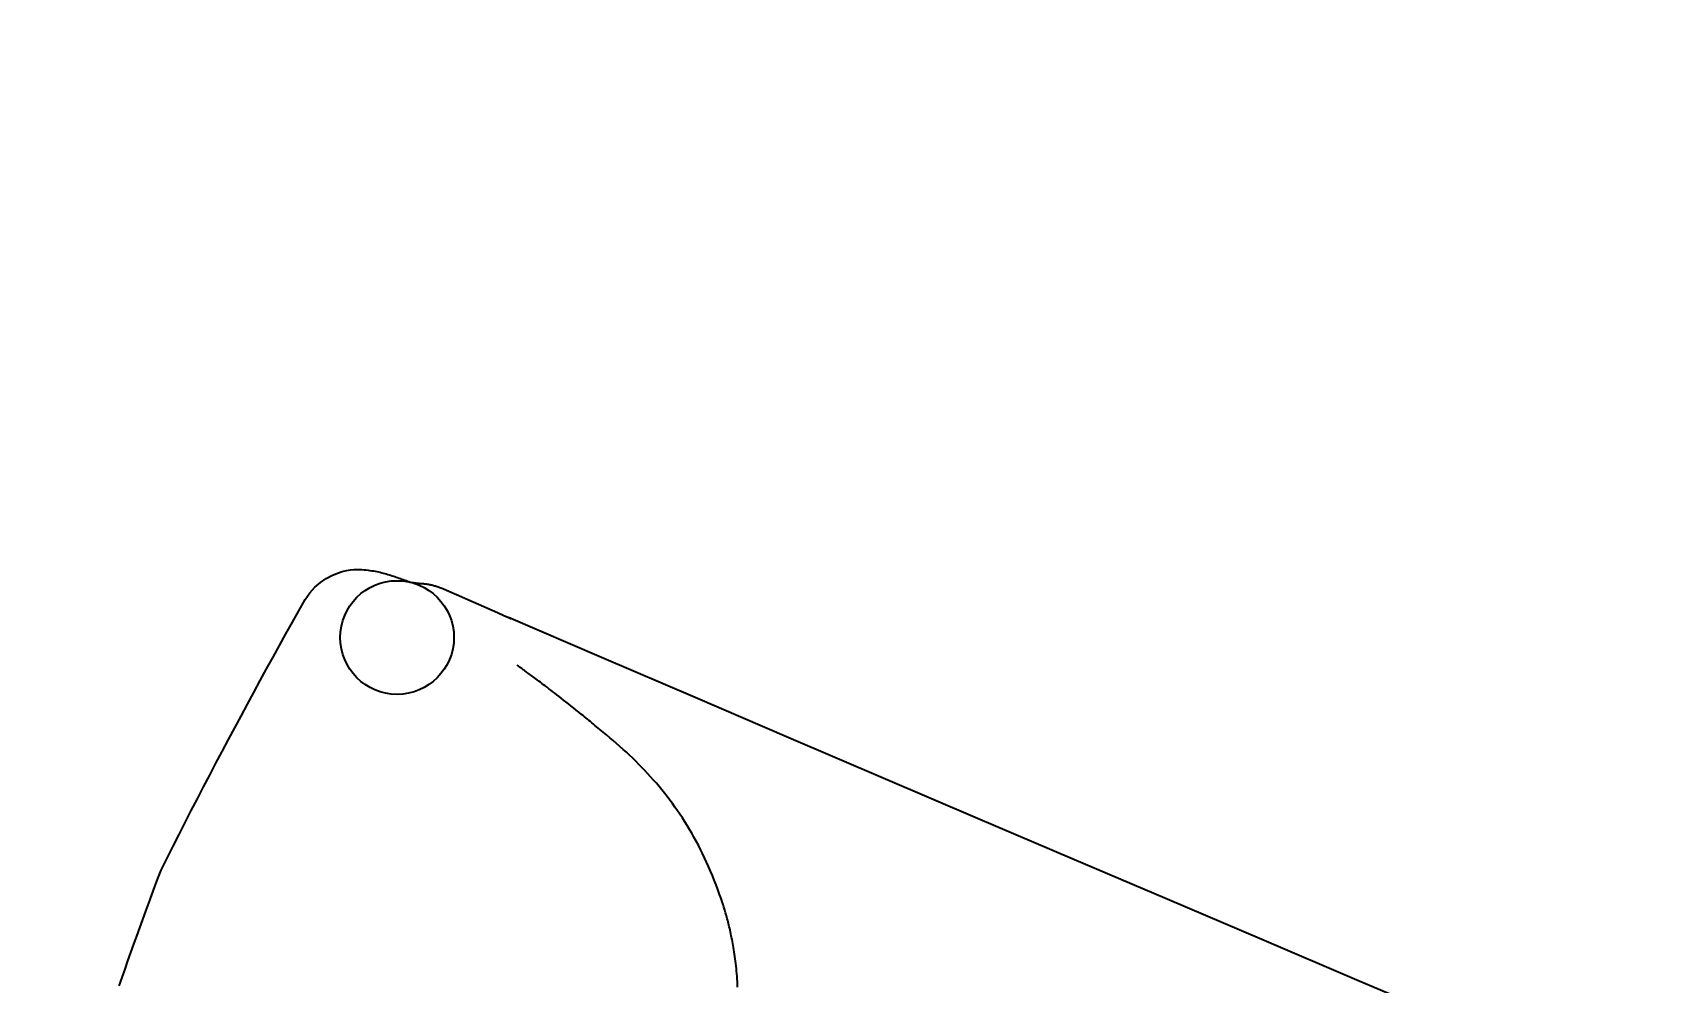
# Model space of a CAD drawing. Header units: millimetres. Extents: x -37281 to 954596, y -59787 to 956680.
# Drawn here: x 872519.05 to 872561.99, y -8581.94 to -8556.81 of the extents above; entities that cross this region are included whole.
import ezdxf
from ezdxf.enums import TextEntityAlignment as Align

# ---------------------------------------------------------------- set-up
doc = ezdxf.new("R2010")
doc.units = ezdxf.units.MM
doc.header["$MEASUREMENT"] = 0
doc.layers.add('0_Pen_No__7', color=7, linetype='Continuous', lineweight=35)
doc.layers.add('A-15-MG_Structural_Grid', color=7, linetype='Continuous')
doc.layers.add('A-15-MG_Structural_Grid_Pen_No__163', color=7, linetype='Continuous', lineweight=0, true_color=0x750077)
doc.styles.add('GENERATED_STYLE_4', font='')
doc.styles.get('GENERATED_STYLE_4').set_extended_font_data('Swis721 BT')

# ---------------------------------------------------------------- blocks, each defined once
blk = doc.blocks.new('Standard grid marker')
at = {"layer": 'A-15-MG_Structural_Grid_Pen_No__163', "linetype": 'Continuous'}
blk.add_circle((31225.952, 0), 500, dxfattribs=at)
at = {"layer": 'A-15-MG_Structural_Grid_Pen_No__163', "style": 'GENERATED_STYLE_4'}
for tag, p in [('AC_MarkerText_1_0', (-500, 41.178)), ('AC_MarkerText_1_1', (31225.952, 41.178))]:
    blk.add_attdef(tag, text='', height=350, rotation=90, dxfattribs=at).set_placement(p, align=Align.MIDDLE_CENTER)

msp = doc.modelspace()

# ---------------------------------------------------------------- linework, layer by layer
at = {"layer": '0_Pen_No__7', "linetype": 'Continuous', "flags": 128}
for points in [[(872526.245, -8571.775), (872526.363, -8571.599), (872526.499, -8571.449), (872526.645, -8571.323), (872526.796, -8571.221), (872526.946, -8571.14), (872527.091, -8571.079), (872527.222, -8571.037), (872527.336, -8571.011), (872527.435, -8570.995), (872527.523, -8570.986), (872527.601, -8570.981), (872527.672, -8570.981), (872527.736, -8570.983), (872527.795, -8570.988), (872527.849, -8570.994), (872527.901, -8571), (872527.95, -8571.007), (872527.998, -8571.014), (872528.045, -8571.022), (872528.09, -8571.03), (872528.135, -8571.039), (872528.178, -8571.048), (872528.22, -8571.057), (872528.262, -8571.067), (872528.302, -8571.078), (872528.342, -8571.088), (872528.381, -8571.1), (872528.419, -8571.111), (872528.458, -8571.123), (872528.495, -8571.135), (872528.533, -8571.147), (872528.57, -8571.159), (872528.607, -8571.172), (872528.644, -8571.185), (872528.68, -8571.198), (872528.718, -8571.211), (872528.755, -8571.224), (872528.792, -8571.237), (872528.83, -8571.25), (872528.868, -8571.263), (872528.906, -8571.276), (872528.943, -8571.289), (872528.98, -8571.302), (872529.016, -8571.314), (872529.052, -8571.326), (872529.087, -8571.338), (872529.122, -8571.349)], [(872529.038, -8571.321), (872529.051, -8571.323), (872529.061, -8571.325), (872529.071, -8571.326), (872529.082, -8571.327), (872529.092, -8571.329), (872529.103, -8571.33), (872529.113, -8571.332), (872529.124, -8571.333), (872529.134, -8571.335), (872529.145, -8571.336), (872529.155, -8571.338), (872529.165, -8571.339), (872529.175, -8571.341), (872529.188, -8571.343), (872529.201, -8571.344), (872529.213, -8571.346), (872529.224, -8571.348), (872529.235, -8571.349)], [(872529.217, -8571.347), (872529.232, -8571.347), (872529.25, -8571.348), (872529.261, -8571.349), (872529.273, -8571.349), (872529.285, -8571.35), (872529.298, -8571.351), (872529.312, -8571.352), (872529.327, -8571.353), (872529.343, -8571.354), (872529.359, -8571.356), (872529.377, -8571.357), (872529.394, -8571.359), (872529.413, -8571.362), (872529.432, -8571.364), (872529.452, -8571.367), (872529.473, -8571.37), (872529.494, -8571.374), (872529.516, -8571.378), (872529.538, -8571.382), (872529.56, -8571.387), (872529.583, -8571.392), (872529.606, -8571.398), (872529.629, -8571.404), (872529.653, -8571.41), (872529.677, -8571.417), (872529.701, -8571.424), (872529.725, -8571.431), (872529.749, -8571.439), (872529.773, -8571.448), (872529.797, -8571.457), (872529.822, -8571.466), (872529.846, -8571.476), (872529.87, -8571.486), (872529.89, -8571.494), (872529.911, -8571.503), (872529.931, -8571.512), (872529.951, -8571.52), (872529.971, -8571.529), (872529.991, -8571.538), (872530.011, -8571.546), (872530.031, -8571.555), (872530.051, -8571.564), (872530.072, -8571.573), (872530.092, -8571.581), (872530.112, -8571.59), (872530.132, -8571.599), (872530.152, -8571.607), (872530.172, -8571.616), (872530.192, -8571.625), (872530.212, -8571.634), (872530.232, -8571.642), (872530.252, -8571.651), (872530.273, -8571.66), (872530.293, -8571.669), (872530.313, -8571.677), (872530.333, -8571.686), (872530.353, -8571.695), (872530.373, -8571.704), (872530.393, -8571.713), (872530.413, -8571.721), (872530.433, -8571.73), (872530.453, -8571.739), (872530.473, -8571.748), (872530.493, -8571.757), (872530.513, -8571.765), (872530.533, -8571.774), (872530.553, -8571.783), (872530.573, -8571.792), (872530.593, -8571.801), (872530.613, -8571.81), (872530.633, -8571.818), (872530.653, -8571.827), (872530.673, -8571.836), (872530.693, -8571.845), (872530.713, -8571.854), (872530.733, -8571.863), (872530.753, -8571.872), (872530.773, -8571.881), (872530.793, -8571.889), (872530.813, -8571.898), (872530.833, -8571.907), (872530.854, -8571.916), (872530.874, -8571.925), (872530.894, -8571.934), (872530.914, -8571.943), (872530.934, -8571.952), (872530.954, -8571.961), (872530.974, -8571.97), (872530.994, -8571.979), (872531.014, -8571.988), (872531.034, -8571.997), (872531.054, -8572.005), (872531.074, -8572.014), (872531.094, -8572.023), (872531.114, -8572.032), (872531.134, -8572.041), (872531.154, -8572.05), (872531.174, -8572.059), (872531.194, -8572.068), (872531.214, -8572.077), (872531.234, -8572.086), (872531.254, -8572.095), (872531.273, -8572.103), (872531.293, -8572.112), (872531.313, -8572.121), (872531.332, -8572.13), (872531.351, -8572.138), (872531.37, -8572.147), (872531.389, -8572.155), (872531.408, -8572.163), (872531.426, -8572.172), (872531.443, -8572.179), (872531.461, -8572.187), (872531.478, -8572.195), (872531.494, -8572.202), (872531.51, -8572.209), (872531.525, -8572.216), (872531.54, -8572.222), (872531.554, -8572.229), (872531.567, -8572.234), (872531.579, -8572.24), (872531.59, -8572.245), (872531.601, -8572.25), (872531.611, -8572.254), (872531.628, -8572.262), (872531.641, -8572.268), (872531.652, -8572.273), (872531.664, -8572.278), (872531.674, -8572.282)], [(872521.336, -8581.968), (872521.413, -8581.75), (872521.49, -8581.531), (872521.568, -8581.313), (872521.645, -8581.094), (872521.724, -8580.876), (872521.802, -8580.658), (872521.881, -8580.44), (872521.96, -8580.222), (872522.039, -8580.004), (872522.119, -8579.787), (872522.199, -8579.569), (872522.279, -8579.352), (872522.36, -8579.135), (872522.441, -8578.918), (872522.599, -8578.603), (872522.758, -8578.288), (872522.917, -8577.974), (872523.078, -8577.66), (872523.239, -8577.347), (872523.401, -8577.034), (872523.563, -8576.721), (872523.727, -8576.409), (872523.89, -8576.096), (872524.055, -8575.785), (872524.22, -8575.473), (872524.385, -8575.162), (872524.552, -8574.85), (872524.719, -8574.539), (872524.887, -8574.227), (872525.055, -8573.916), (872525.225, -8573.605), (872525.394, -8573.296), (872525.564, -8572.988), (872525.734, -8572.681), (872525.904, -8572.377), (872526.075, -8572.075), (872526.245, -8571.775)], [(872556.476, -8582.882), (872553.977, -8581.819), (872551.476, -8580.753), (872548.975, -8579.687), (872546.475, -8578.621), (872543.979, -8577.555), (872541.488, -8576.489), (872539.003, -8575.426), (872536.526, -8574.365), (872534.059, -8573.306), (872531.603, -8572.252)], [(872537.648, -8582.007), (872537.645, -8581.934), (872537.641, -8581.862), (872537.637, -8581.791), (872537.632, -8581.721), (872537.626, -8581.651), (872537.62, -8581.583), (872537.614, -8581.516), (872537.607, -8581.449), (872537.6, -8581.384), (872537.592, -8581.32), (872537.584, -8581.257), (872537.576, -8581.196), (872537.567, -8581.135), (872537.558, -8581.076), (872537.549, -8581.018), (872537.539, -8580.962), (872537.53, -8580.906), (872537.52, -8580.852), (872537.51, -8580.799), (872537.5, -8580.748), (872537.49, -8580.698), (872537.48, -8580.648), (872537.47, -8580.6), (872537.46, -8580.552), (872537.449, -8580.506), (872537.439, -8580.46), (872537.428, -8580.415), (872537.418, -8580.371), (872537.407, -8580.328), (872537.397, -8580.286), (872537.386, -8580.244), (872537.375, -8580.203), (872537.364, -8580.163), (872537.354, -8580.123), (872537.332, -8580.046), (872537.31, -8579.971), (872537.287, -8579.898), (872537.265, -8579.827), (872537.242, -8579.758), (872537.22, -8579.69), (872537.197, -8579.624), (872537.174, -8579.559), (872537.128, -8579.431), (872537.081, -8579.306), (872537.033, -8579.182), (872536.983, -8579.061), (872536.933, -8578.941), (872536.882, -8578.823), (872536.83, -8578.707), (872536.777, -8578.593), (872536.723, -8578.481), (872536.668, -8578.37), (872536.612, -8578.261), (872536.555, -8578.154), (872536.497, -8578.048), (872536.438, -8577.943), (872536.378, -8577.841), (872536.317, -8577.739), (872536.254, -8577.64), (872536.191, -8577.541), (872536.127, -8577.444), (872536.062, -8577.349), (872535.996, -8577.254), (872535.929, -8577.161), (872535.861, -8577.069), (872535.791, -8576.978), (872535.721, -8576.888), (872535.65, -8576.8), (872535.578, -8576.712), (872535.504, -8576.626), (872535.43, -8576.54), (872535.354, -8576.456), (872535.278, -8576.372), (872535.201, -8576.289), (872535.122, -8576.207), (872535.042, -8576.126), (872534.962, -8576.046), (872534.88, -8575.966), (872534.797, -8575.887), (872534.714, -8575.808), (872534.629, -8575.73), (872534.543, -8575.653), (872534.456, -8575.576), (872534.368, -8575.5), (872534.279, -8575.424), (872534.189, -8575.348), (872534.144, -8575.311), (872534.1, -8575.274), (872534.056, -8575.238), (872534.013, -8575.202), (872533.97, -8575.167), (872533.928, -8575.132), (872533.886, -8575.098), (872533.845, -8575.064), (872533.804, -8575.03), (872533.764, -8574.997), (872533.724, -8574.965), (872533.685, -8574.933), (872533.646, -8574.901), (872533.608, -8574.87), (872533.57, -8574.839), (872533.532, -8574.809), (872533.459, -8574.75), (872533.388, -8574.692), (872533.318, -8574.637), (872533.25, -8574.583), (872533.184, -8574.53), (872533.12, -8574.479), (872533.058, -8574.43), (872532.997, -8574.383), (872532.939, -8574.337), (872532.882, -8574.292), (872532.826, -8574.25), (872532.773, -8574.208), (872532.721, -8574.168), (872532.671, -8574.13), (872532.622, -8574.093), (872532.575, -8574.057), (872532.53, -8574.023), (872532.487, -8573.99), (872532.445, -8573.958), (872532.404, -8573.928), (872532.365, -8573.899), (872532.328, -8573.871), (872532.292, -8573.845), (872532.258, -8573.819), (872532.225, -8573.795), (872532.194, -8573.772), (872532.164, -8573.75), (872532.135, -8573.73), (872532.108, -8573.71), (872532.082, -8573.691), (872532.058, -8573.674), (872532.035, -8573.657), (872532.014, -8573.641), (872531.994, -8573.627), (872531.975, -8573.613), (872531.957, -8573.6), (872531.941, -8573.588), (872531.926, -8573.577), (872531.912, -8573.567), (872531.899, -8573.557), (872531.888, -8573.549), (872531.878, -8573.541), (872531.868, -8573.534), (872531.853, -8573.523), (872531.842, -8573.514), (872531.831, -8573.506)]]:
    msp.add_lwpolyline(points, dxfattribs=at)
at = {"layer": '0_Pen_No__7', "linetype": 'Continuous'}
msp.add_circle((872528.667, -8572.778), 1.5, dxfattribs=at)

# ---------------------------------------------------------------- block references
at = {"layer": 'A-15-MG_Structural_Grid', "color": 8, "linetype": 'Continuous', "lineweight": 15, "zscale": 1000, "rotation": 246.440411583993}
msp.add_blockref('Standard grid marker', (884817.183, 19955.364), dxfattribs=at)

doc.saveas('drawing.dxf')
